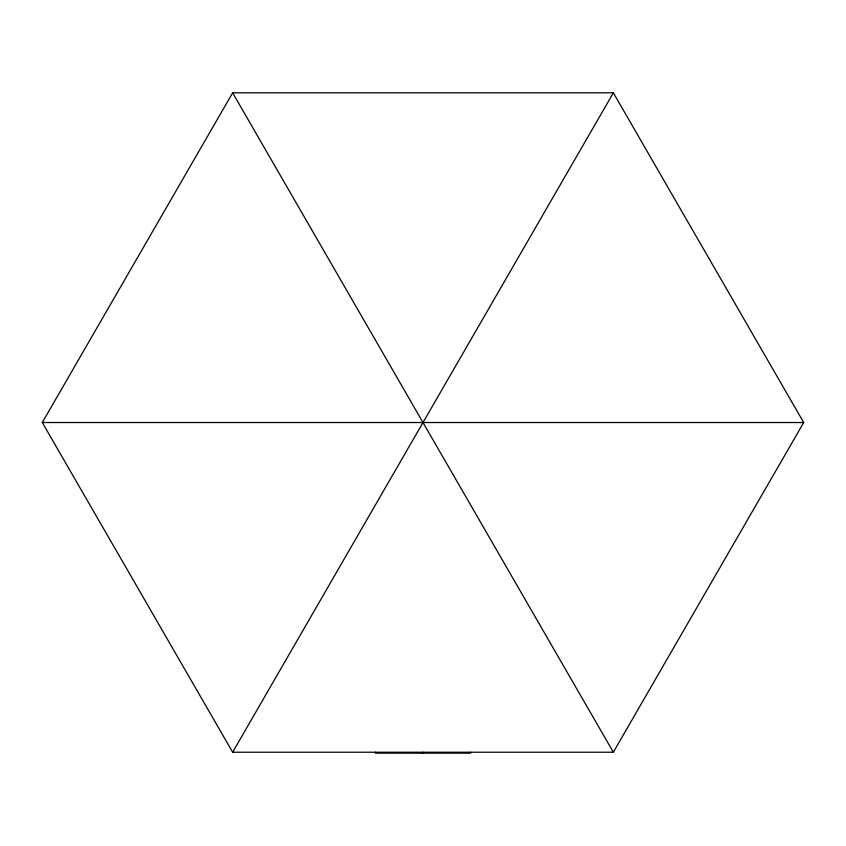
<?xml version="1.0" encoding="UTF-8"?>
<svg xmlns="http://www.w3.org/2000/svg" width="846" height="846" viewBox="0 0 846 846"><rect width="100%" height="100%" fill="white"/><g stroke="black" fill="none" stroke-linecap="round" stroke-linejoin="round"><path stroke-width="1.27" d="M42.3 422.524L232.65 92.827L613.35 92.827L803.7 422.524L613.35 752.221L232.65 752.221L42.3 422.524L803.7 422.524M232.65 752.221L613.35 92.827M232.65 92.827L613.35 752.221M470.588 752.221L470.588 753.173L375.413 753.173L375.413 752.221M423 752.221L423 753.173"/></g></svg>
